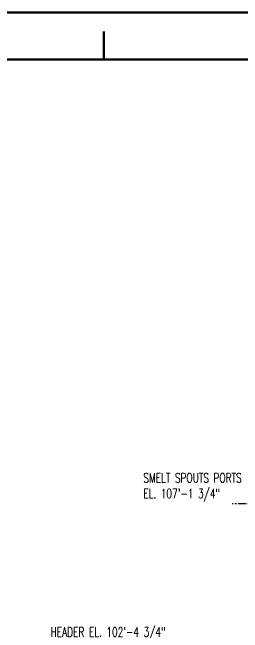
# Model space of a CAD drawing. Header units: inches. Extents: x 0 to 1408, y 0 to 1088.
# Drawn here: x 666.5 to 760.6, y 834.5 to 1088 of the extents above; entities that cross this region are included whole.
import ezdxf
from ezdxf.enums import TextEntityAlignment as Align

# ---------------------------------------------------------------- set-up
doc = ezdxf.new("R2010")
doc.units = ezdxf.units.IN
doc.header["$LTSCALE"] = 32
doc.header["$MEASUREMENT"] = 0
doc.linetypes.add('PHANTOM2', pattern=[1.25, 0.625, -0.125, 0.125, -0.125, 0.125, -0.125])
for name, color, linetype, lineweight in [('AM_BOR', 255, 'Continuous', 50), ('Equipment-AM_0', 7, 'Continuous', 50), ('Equipment-AM_6', 140, 'Continuous', 35), ('Layout-AM_11', 92, 'PHANTOM2', 25)]:
    doc.layers.add(name, color=color, linetype=linetype, lineweight=lineweight)
doc.styles.get("Standard").update_dxf_attribs({"font": 'ROMANS.SHX', "width": 0.7})

# ---------------------------------------------------------------- blocks, each defined once
blk = doc.blocks.new('PE_FR_E')
at = {"layer": 'AM_BOR'}
blk.add_line((558.75, 848.35), (558.75, 857.35), dxfattribs=at)
at = {"layer": 'AM_BOR', "color": 9}
blk.add_lwpolyline([(0, 0), (1117.6, 0), (1117.6, 863.6), (0, 863.6)], close=True, dxfattribs=at)
at = {"layer": 'AM_BOR'}
blk.add_lwpolyline([(18.75, 15.25), (1098.85, 15.25), (1098.85, 848.35), (18.75, 848.35)], close=True, dxfattribs=at)
at = {"layer": 'AM_BOR', "width": 0.9, "flags": 9}
blk.add_attdef('PENSTYLE', text='', height=1, dxfattribs=at).set_placement((1116.99, 0.33), align=Align.BOTTOM_RIGHT)
blk = doc.blocks.new('A$Cdb8327fd')
at = {"layer": 'Layout-AM_11', "ltscale": 0.25}
blk.add_lwpolyline([(-14.23, 95.15), (-72.83, 95.15)], dxfattribs=at)

msp = doc.modelspace()

# ---------------------------------------------------------------- block references
at = {"layer": 'Equipment-AM_0', "lineweight": 0, "xscale": 1.25984251968512, "yscale": 1.25984251968512, "zscale": 1.25984251968512}
msp.add_blockref('PE_FR_E', (0, 0), dxfattribs=at)
at = {"layer": 'Layout-AM_11', "ltscale": 0.25, "xscale": 0.666666, "yscale": 0.666666, "zscale": 0.666666}
msp.add_blockref('A$Cdb8327fd', (804.908779, 823.610712), dxfattribs=at)

# ---------------------------------------------------------------- texts
at = {"layer": 'Equipment-AM_6', "color": 140, "char_height": 3.84, "attachment_point": 1}
for s, width, insert in [('SMELT SPOUTS PORTS\\PEL. 107\'-1 3/4"', 52.57505284, (720.052492, 899.630154)), ('HEADER EL. 102\'-4 3/4"', 58.23447288, (682.134788, 836.623921))]:
    msp.add_mtext_dynamic_manual_height_columns(s, width=width, gutter_width=19.2, heights=[0], dxfattribs=dict(at, insert=insert))

doc.saveas('drawing.dxf')
